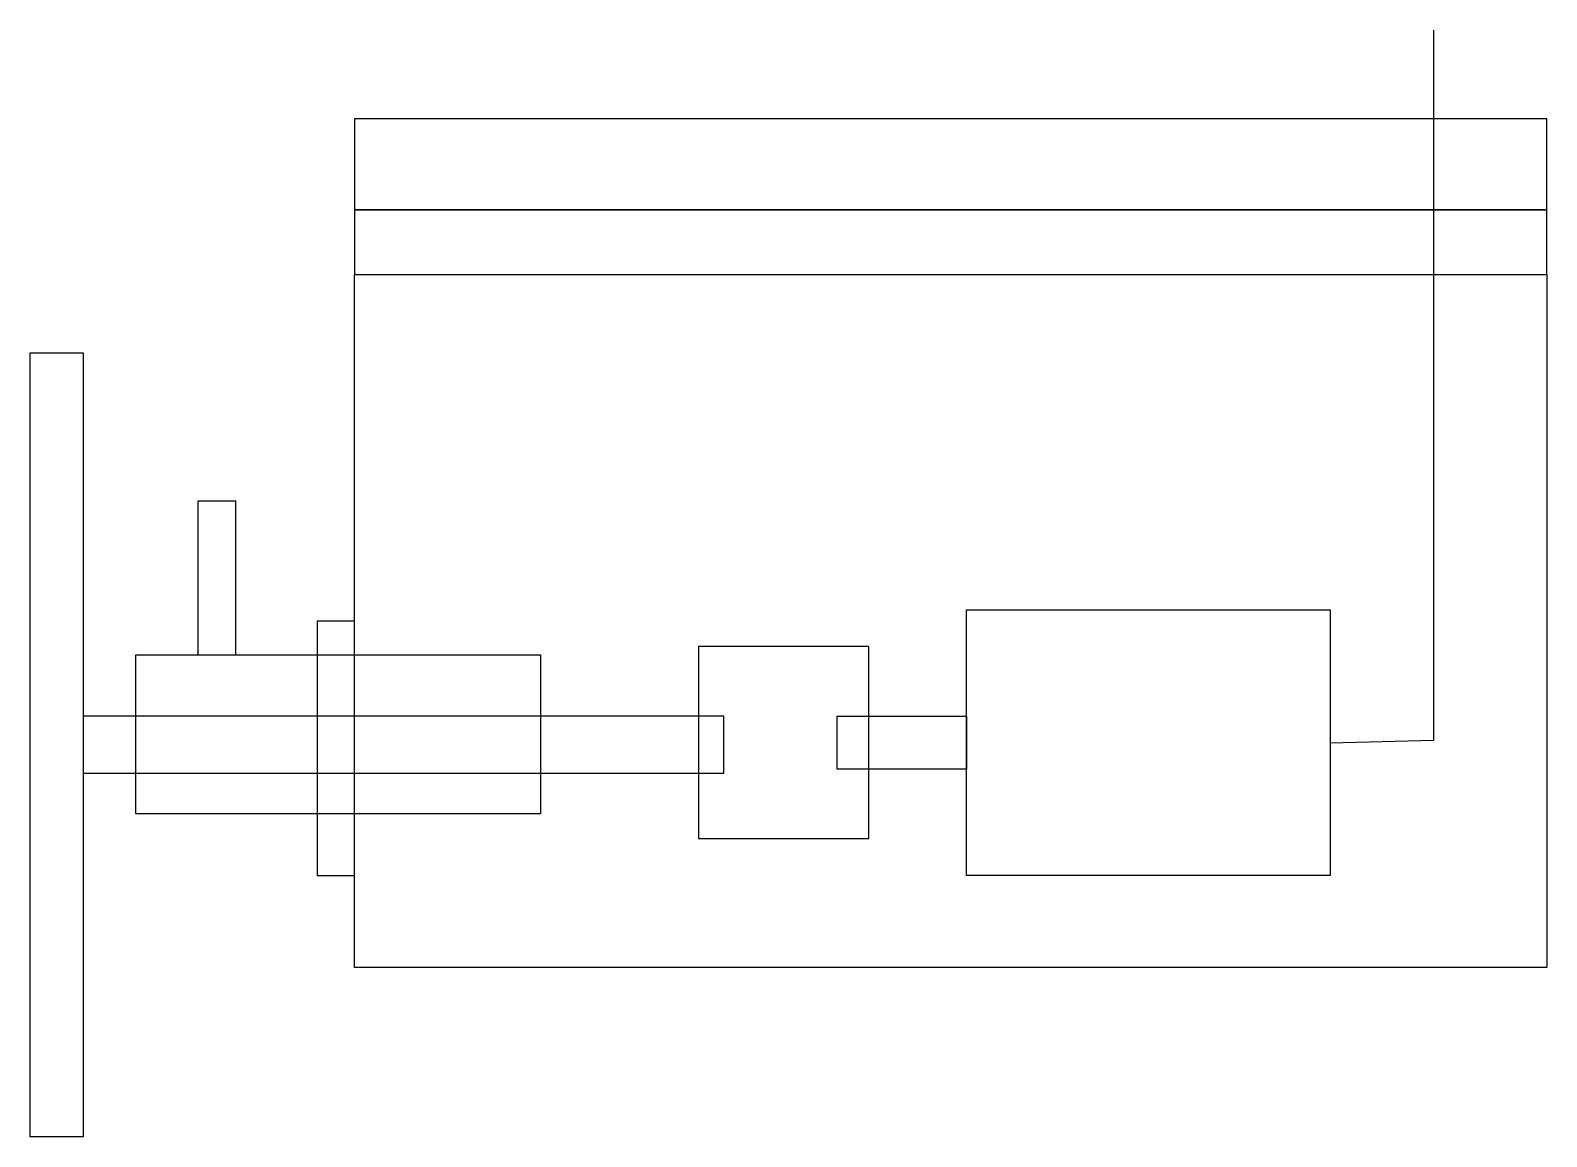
# Model space of a CAD drawing. Header units: millimetres. Extents: x 34980 to 73702, y 9745 to 38006.
import ezdxf

# ---------------------------------------------------------------- set-up
doc = ezdxf.new("R2010")
doc.units = ezdxf.units.MM
for name, color, linetype in [('カップリング', 130, 'Continuous'), ('コード', 10, 'Continuous'), ('ゴム', 30, 'Continuous'), ('シャフト', 60, 'Continuous'), ('スタンチューブ', 6, 'Continuous'), ('タイヤ', 7, 'Continuous'), ('パテ', 2, 'Continuous'), ('モータ', 3, 'Continuous'), ('壁', 7, 'Continuous')]:
    doc.layers.add(name, color=color, linetype=linetype)

msp = doc.modelspace()

# ---------------------------------------------------------------- linework, layer by layer
at = {"layer": 'カップリング', "ltscale": 2}
msp.add_lwpolyline([(56390, 22269), (52039, 22269), (52039, 17365), (56390, 17365)], close=True, dxfattribs=at)
at = {"layer": 'コード', "ltscale": 2}
for p, q in [((70818, 19875), (70818, 38006)), ((68174, 19808), (70818, 19875))]:
    msp.add_line(p, q, dxfattribs=at)
at = {"layer": 'ゴム', "ltscale": 2}
msp.add_lwpolyline([(43255, 31767), (73702, 31767), (73702, 33420), (43255, 33420)], close=True, dxfattribs=at)
at = {"layer": 'シャフト', "ltscale": 2}
msp.add_lwpolyline([(52690, 20486), (36328, 20486), (36328, 19029), (52690, 19029)], close=True, dxfattribs=at)
at = {"layer": 'スタンチューブ', "ltscale": 2}
for points in [[(39260, 22056), (40224, 22056), (40224, 25981), (39260, 25981)], [(37676, 22056), (48008, 22056), (48008, 17992), (37676, 17992)]]:
    msp.add_lwpolyline(points, close=True, dxfattribs=at)
at = {"layer": 'タイヤ', "ltscale": 2}
for p, q in [((34980, 29770), (36328, 29770)), ((34980, 19758), (34980, 29770)), ((36328, 29770), (36328, 19758)), ((34980, 9745), (34980, 19758)), ((36328, 19758), (36328, 9745)), ((36328, 9745), (34980, 9745))]:
    msp.add_line(p, q, dxfattribs=at)
at = {"layer": 'パテ', "ltscale": 2}
msp.add_lwpolyline([(43255, 22917), (42305, 22917), (42305, 16416), (43255, 16416)], close=True, dxfattribs=at)
at = {"layer": 'モータ', "ltscale": 2}
for p, q in [((55582, 19808), (55582, 20486)), ((55582, 20486), (58889, 20486)), ((58889, 20486), (58889, 19808)), ((55582, 19129), (55582, 19808)), ((58889, 19808), (58889, 19129)), ((58889, 19129), (55582, 19129))]:
    msp.add_line(p, q, dxfattribs=at)
msp.add_lwpolyline([(58889, 23199), (68174, 23199), (68174, 16416), (58889, 16416)], close=True, dxfattribs=at)
at = {"layer": '壁', "ltscale": 2}
for points in [[(43255, 33420), (73702, 33420), (73702, 35742), (43255, 35742)], [(43255, 31767), (73702, 31767), (73702, 14067), (43255, 14067)]]:
    msp.add_lwpolyline(points, close=True, dxfattribs=at)

doc.saveas('drawing.dxf')
